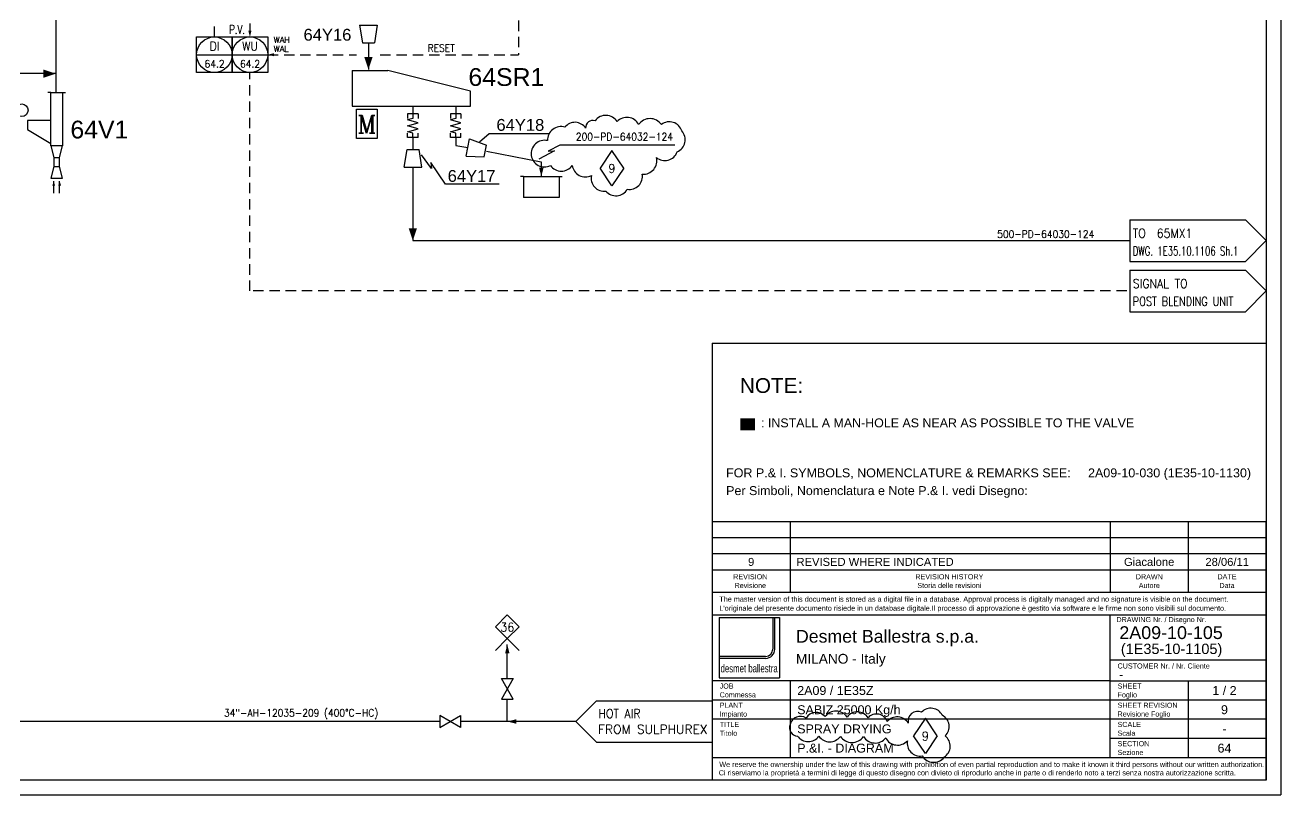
# Model space of a CAD drawing. Extents: x -3 to 112, y 0 to 62.
# Drawn here: x 69.38 to 111.78, y 0 to 26 of the extents above; entities that cross this region are included whole.
import ezdxf
from ezdxf.enums import TextEntityAlignment as Align

# ---------------------------------------------------------------- set-up
doc = ezdxf.new("R2010")
doc.units = 0
doc.header["$LTSCALE"] = 0.5
doc.header["$MEASUREMENT"] = 0
doc.linetypes.add('TRATT2', pattern=[1.1, 0.7, -0.4])
doc.layers.get('0').update_dxf_attribs({"linetype": 'CONTINUOUS'})
for name, color, linetype in [('GREEN', 92, 'CONTINUOUS'), ('NUVOLA', 6, 'CONTINUOUS'), ('RED', 1, 'CONTINUOUS'), ('S', 7, 'CONTINUOUS'), ('TRATT2', 5, 'TRATT2'), ('Y', 92, 'CONTINUOUS')]:
    doc.layers.add(name, color=color, linetype=linetype)
doc.styles.add('a17', font='arial.ttf', dxfattribs={"height": 0.162})
doc.styles.add('A2', font='arial.ttf', dxfattribs={"height": 0.6})
doc.styles.add('A22', font='arial.ttf', dxfattribs={"height": 0.22})
doc.styles.add('A25', font='arial.ttf', dxfattribs={"height": 0.25})
doc.styles.add('A3', font='arial.ttf', dxfattribs={"height": 0.3})
doc.styles.add('A4', font='arial.ttf', dxfattribs={"height": 0.4})
doc.styles.add('A6', font='arial.ttf', dxfattribs={"height": 0.6})
doc.styles.add('C6', font='COMPLEX', dxfattribs={"height": 0.6})
doc.styles.add('fab', font='arial.ttf', dxfattribs={"width": 0.67})
doc.styles.add('S2', font='SIMPLEX', dxfattribs={"height": 0.2})
doc.styles.add('S25', font='SIMPLEX', dxfattribs={"width": 0.9, "height": 0.25})
doc.styles.add('S25S', font='SIMPLEX', dxfattribs={"width": 0.7, "height": 0.25})
doc.styles.add('S3', font='SIMPLEX', dxfattribs={"width": 0.9, "height": 0.3})
doc.styles.add('S35S', font='SIMPLEX', dxfattribs={"width": 0.8, "height": 0.35})
doc.styles.add('S3S', font='SIMPLEX', dxfattribs={"width": 0.8, "height": 0.3})

# ---------------------------------------------------------------- blocks, each defined once
blk = doc.blocks.new('FRECCIA', base_point=(57, 5))
blk.add_solid([(57, 5), (57.3, 5.1), (57.3, 4.9)])
blk = doc.blocks.new('FRECC1', base_point=(9, 14.25))
blk.add_solid([(9, 14.25), (9.3, 14.325), (9.3, 14.175)])
blk = doc.blocks.new('MOTOR', base_point=(11.35, 51))
for p, q in [((11, 52), (11.7, 52)), ((11, 51), (11, 52)), ((11.7, 52), (11.7, 51)), ((11.7, 51), (11, 51))]:
    blk.add_line(p, q)
at = {"style": 'C6'}
blk.add_text('M', height=0.6, dxfattribs=at).set_placement((11.351, 51.18), align=Align.CENTER)
blk = doc.blocks.new('FLESS', base_point=(69, 41))
at = {"layer": 'S'}
for p, q in [((69, 40.825), (69, 41.175)), ((69, 41.175), (69.15, 41.175)), ((69.15, 41), (69.2, 41.175)), ((69.2, 41.175), (69.3, 40.825)), ((69.3, 40.825), (69.4, 41.175)), ((69.4, 41.175), (69.5, 40.825)), ((69.5, 40.825), (69.6, 41.175)), ((69.65, 41), (69.6, 41.175)), ((69.8, 41.175), (69.65, 41.175)), ((69.8, 40.825), (69.8, 41.175)), ((69, 41), (69.15, 41)), ((69, 40.825), (69.15, 40.825)), ((69.8, 41), (69.65, 41)), ((69.8, 40.825), (69.65, 40.825))]:
    blk.add_line(p, q, dxfattribs=at)
blk = doc.blocks.new('FRECC2', base_point=(12.8, 38.2))
at = {"layer": 'RED'}
blk.add_solid([(12.8, 38.2), (13.22, 38.34), (13.22, 38.06)], dxfattribs=at)
blk = doc.blocks.new('COMPUTER')
blk.add_line((-0.6, 0), (0.6, 0))
blk.add_lwpolyline([(-0.6, 0.6), (0.6, 0.6), (0.6, -0.6), (-0.6, -0.6), (-0.6, 0.6)])
blk.add_circle((0, 0), 0.6)
at = {"width": 0.9}
for tag, height, style, p in [('SIGLA', 0.3, 'S3', (0.005, 0.139)), ('NUMERO', 0.25, 'S25', (0.005, -0.436))]:
    blk.add_attdef(tag, text='', height=height, dxfattribs=dict(at, style=style)).set_placement(p, align=Align.CENTER)
at = {"style": 'S2'}
for tag, p in [('3', (0.8, 0.4)), ('4', (0.8, 0.1))]:
    blk.add_attdef(tag, p, '', height=0.2, dxfattribs=at)
blk = doc.blocks.new('LOSAND', base_point=(71.6, 54.1))
for p, q in [((67, 54.8), (70.9, 54.8)), ((67, 54.8), (67, 53.4)), ((70.9, 54.8), (71.6, 54.1)), ((71.6, 54.1), (70.9, 53.4)), ((67, 53.4), (70.9, 53.4))]:
    blk.add_line(p, q)
at = {"layer": 'S'}
for tag, p, height, style, width in [('3', (67.1, 54.2), 0.35, 'S35S', 0.5), ('1', (67.1, 54.2), 0.3, 'S3', 0.9), ('4', (67.1, 53.6), 0.35, 'S35S', 0.5), ('2', (67.1, 53.6), 0.3, 'S3', 0.9)]:
    blk.add_attdef(tag, p, '', height=height, dxfattribs=dict(at, style=style, width=width))
blk = doc.blocks.new('FRECC4')
blk.add_solid([(0, 0), (0.21, 0.0525), (0.21, -0.0525)])
blk = doc.blocks.new('LINEA', base_point=(21, 32))
at = {"layer": 'S', "style": 'S25', "width": 0.9}
blk.add_attdef('LINE', (21, 32.14), '', height=0.25, dxfattribs=at)
blk = doc.blocks.new('RIDSP', base_point=(70, 41))
at = {"layer": 'S'}
for p, q in [((70.6, 41.3), (70, 41.2)), ((70, 41.2), (70, 40.8)), ((70.6, 41.3), (70.6, 40.7)), ((70.6, 40.7), (70, 40.8))]:
    blk.add_line(p, q, dxfattribs=at)
blk = doc.blocks.new('LOSANS-FIT')
for p, q in [((0.7, 0.7), (0, 0)), ((0.7, 0.7), (4.6, 0.7)), ((4.6, 0.7), (4.6, -0.7)), ((0, 0), (0.7, -0.7)), ((0.7, -0.7), (4.6, -0.7))]:
    blk.add_line(p, q)
at = {"style": 'S3'}
for tag, width, p, p2 in [('1', 54.6, (0.6, 0.1), (4.5, 0.1)), ('2', 19.5, (0.6, -0.414), (4.5, -0.414))]:
    blk.add_attdef(tag, text='', height=0.3, dxfattribs=dict(at, width=width)).set_placement(p, p2, align=Align.FIT)
blk = doc.blocks.new('NOMEN', base_point=(35, 22))
for p, q in [((35, 22.8), (34.6, 22.4)), ((35.4, 22.4), (35, 22.8)), ((34.6, 22.4), (35, 22)), ((35, 22), (35.4, 22.4))]:
    blk.add_line(p, q)
at = {"style": 'S3', "width": 0.9}
blk.add_attdef('1', text='', height=0.3, dxfattribs=at).set_placement((35, 22.236), align=Align.CENTER)
blk = doc.blocks.new('K', base_point=(1.6, 2.4))
for p, q in [((1.6, 2.6), (1.6, 2.2)), ((1.6, 2.2), (2.3, 2.6)), ((2.3, 2.2), (1.6, 2.6)), ((2.3, 2.6), (2.3, 2.2))]:
    blk.add_line(p, q)
blk = doc.blocks.new('REV')
at = {"layer": 'GREEN'}
for p, q in [((0, 0.6), (-0.4, 0)), ((0.4, 0), (0, 0.6)), ((0, -0.6), (-0.4, 0)), ((0.4, 0), (0, -0.6))]:
    blk.add_line(p, q, dxfattribs=at)
at = {"layer": 'Y', "color": 7, "style": 'S3', "width": 0.9}
blk.add_attdef('REV', text='', height=0.3, dxfattribs=at).set_placement((0, -0.162), align=Align.CENTER)

msp = doc.modelspace()

# ---------------------------------------------------------------- linework, layer by layer
for p, q in [((111.777, 62.35), (111.777, 0)), ((83.921, 23.266), (83.921, 23)), ((83.921, 22.2), (83.921, 21.939)), ((83.921, 21.939), (84.323, 21.862)), ((84.955, 21.74), (86.808, 21.382)), ((87.255, 21.753), (86.729, 21.476)), ((87.431, 21.945), (87.037, 21.746)), ((87.037, 21.746), (87.255, 21.753)), ((91.315, 21.945), (87.431, 21.945)), ((86.808, 21.382), (86.808, 20.882)), ((70.345, 20.327), (70.345, 20.727)), ((70.545, 20.327), (70.545, 20.727)), ((95.21, 9.221), (95.21, 6.839)), ((106.011, 9.221), (106.011, 6.839)), ((108.644, 9.221), (108.644, 6.839)), ((85.66, 5.279), (85.26, 4.879)), ((86.06, 4.879), (85.66, 5.279)), ((85.66, 3.929), (85.66, 5.079)), ((95.21, 3.851), (95.21, 1.257)), ((108.644, 3.851), (108.644, 1.257)), ((85.66, 2.479), (85.66, 3.229)), ((83.377, 2.479), (48.297, 2.479)), ((87.977, 2.479), (84.077, 2.479)), ((-3.4, 0), (111.777, 0))]:
    msp.add_line(p, q)
at = {"color": 0}
for p, q in [((111.277, 9.221), (92.577, 9.221)), ((111.277, 8.679), (92.577, 8.679)), ((111.277, 8.137), (92.577, 8.137)), ((92.809, 5.993), (94.851, 5.993)), ((92.809, 5.993), (92.809, 3.951)), ((94.625, 5.993), (94.625, 4.924)), ((94.691, 4.924), (94.691, 5.993)), ((94.851, 5.993), (94.851, 3.951)), ((94.38, 4.679), (92.809, 4.679)), ((92.809, 4.613), (94.38, 4.613)), ((92.809, 3.951), (94.851, 3.951)), ((111.277, 3.202), (92.577, 3.202)), ((111.277, 2.554), (92.577, 2.554)), ((111.277, 1.905), (106.011, 1.905))]:
    msp.add_line(p, q, dxfattribs=at)
for points in [[(87.074, 22.33), (85.048, 22.33), (84.718, 22.047)], [(85.39, 20.622), (83.576, 20.622), (83.081, 21.364), (83.104, 21.152), (82.763, 21.623)]]:
    msp.add_lwpolyline(points)
for radius in [0.312, 0.246]:
    msp.add_arc((94.38, 4.924), radius, 270, 0, dxfattribs=at)
at = {"layer": 'GREEN'}
for p, q in [((80.421, 24.466), (80.421, 23.266)), ((80.421, 24.466), (81.621, 24.466)), ((84.421, 23.766), (81.621, 24.466)), ((84.421, 23.266), (84.421, 23.766)), ((70.245, 23.727), (70.145, 23.727)), ((70.245, 23.727), (70.645, 23.727)), ((70.245, 21.927), (70.245, 23.727)), ((70.645, 23.727), (70.645, 21.927)), ((70.645, 23.727), (70.745, 23.727)), ((80.421, 23.266), (84.421, 23.266)), ((70.245, 22.777), (69.459, 22.777)), ((69.459, 22.777), (69.459, 22.477)), ((69.459, 22.477), (70.245, 22)), ((70.645, 21.927), (70.245, 21.927)), ((70.245, 21.927), (70.345, 21.527)), ((70.545, 21.527), (70.645, 21.927)), ((70.345, 21.227), (70.245, 20.827)), ((70.345, 21.527), (70.545, 21.527)), ((70.345, 21.527), (70.345, 21.227)), ((70.345, 21.227), (70.545, 21.227)), ((70.545, 21.227), (70.545, 21.527)), ((70.645, 20.827), (70.545, 21.227)), ((70.245, 20.827), (70.645, 20.827)), ((86.208, 20.882), (86.108, 20.882)), ((86.208, 20.882), (86.208, 20.182)), ((86.208, 20.882), (87.408, 20.882)), ((87.408, 20.882), (87.508, 20.882)), ((87.408, 20.882), (87.408, 20.182)), ((87.408, 20.182), (86.208, 20.182))]:
    msp.add_line(p, q, dxfattribs=at)
msp.add_circle((69.269, 23.126), 0.214, dxfattribs=at)
at = {"layer": 'NUVOLA'}
for points in [[(88.304, 22.519, 0.520567), (87.605, 22.55, 0.520567), (87.018, 22.099, 0.520567), (86.469, 21.596, 0.520567), (87.115, 21.26, 0.520567), (87.853, 21.26, 0.520567), (88.501, 20.922, 0.520567), (88.985, 20.395, 0.520567), (89.71, 20.458, 0.520567), (90.217, 20.965, 0.520567), (90.692, 21.531, 0.520567), (91.394, 21.719, 0.520567), (91.55, 22.426, 0.520567), (90.861, 22.643, 0.520567), (90.095, 22.643, 0.520567), (89.368, 22.739, 0.520567), (88.621, 22.772, 0.520567)], [(95.745, 2.595, 0.520567), (95.208, 2.381, 0.520567), (95.457, 1.989, 0.520567), (96.181, 1.985, 0.520567), (96.181, 1.985, 0.520567), (96.905, 1.976, 0.520567), (96.905, 1.976, 0.520567), (97.686, 1.972, 0.520567), (97.686, 1.972, 0.520567), (98.436, 1.924, 0.520567), (98.436, 1.924, 0.520567), (99.168, 1.828, 0.520567), (99.168, 1.828, 0.520567), (99.666, 1.318, 0.520567), (99.666, 1.318, 0.520567), (100.411, 1.274, 0.520567), (100.411, 1.274, 0.520567), (100.442, 1.993, 0.520567), (100.442, 1.993, 0.520567), (100.346, 2.691, 0.520567), (100.346, 2.691, 0.520567), (99.648, 2.791, 0.520567), (99.648, 2.791, 0.630161), (99.199, 2.419, 0.520567), (99.199, 2.419, 0.520567), (98.488, 2.475, 0.520567), (98.488, 2.475, 0.563507), (97.838, 2.608, 0.520567), (97.838, 2.608, 0.520567), (97.132, 2.63, 0.520567), (97.132, 2.63, 0.520567), (96.386, 2.643, 0.520567), (96.386, 2.643, 0.520567)]]:
    msp.add_lwpolyline(points, format="xyb", close=True, dxfattribs=at)
at = {"layer": 'RED'}
for p, q in [((111.277, 61.85), (111.277, 0.5)), ((70.421, 47.146), (70.421, 23.727)), ((80.971, 25.4), (80.971, 24.5)), ((70.421, 24.36), (48.157, 24.36)), ((82.471, 23.266), (82.471, 23)), ((82.471, 22.2), (82.471, 21.788)), ((82.471, 21.188), (82.471, 18.72)), ((82.471, 18.72), (82.771, 18.72)), ((82.771, 18.72), (106.677, 18.72)), ((92.577, 15.254), (111.277, 15.254)), ((92.577, 15.254), (92.577, 0.5)), ((92.577, 9.221), (92.577, 0.518)), ((111.277, 0.5), (111.277, 9.221)), ((111.277, 7.595), (92.577, 7.595)), ((111.277, 6.839), (92.577, 6.839)), ((92.577, 6.082), (111.277, 6.082)), ((106.011, 1.257), (106.011, 6.082)), ((111.277, 4.556), (106.011, 4.556)), ((106.011, 3.851), (92.577, 3.851)), ((106.011, 3.851), (111.277, 3.851)), ((111.277, 1.257), (92.577, 1.257)), ((111.277, 0.5), (-2.9, 0.5)), ((111.277, 0.5), (92.577, 0.5))]:
    msp.add_line(p, q, dxfattribs=at)
msp.add_solid([(93.527, 12.715), (94.027, 12.715), (93.527, 12.315), (94.027, 12.315)], dxfattribs=at)
at = {"layer": 'TRATT2'}
for p, q in [((76.971, 26.6), (76.971, 25.6)), ((86.041, 26.7), (86.041, 25)), ((75.771, 25.6), (75.771, 26.1)), ((77.571, 25), (80.571, 25)), ((81.371, 25), (86.041, 25)), ((76.971, 17.02), (76.971, 24.4)), ((106.577, 17.02), (76.971, 17.02))]:
    msp.add_line(p, q, dxfattribs=at)

# ---------------------------------------------------------------- block references
for name, p, rotation in [('RIDSP', (80.971, 25.4), 90), ('FRECC4', (76.971, 25.6), 90), ('FRECC2', (80.971, 24.5), 90), ('FRECC2', (70.421, 24.36), 180), ('FLESS', (82.471, 22.2), 90), ('FLESS', (83.921, 22.2), 90), ('RIDSP', (84.919, 21.753), 169.3847256105643), ('FRECC1', (86.808, 20.882), 90), ('FRECC2', (82.471, 18.72), 90), ('FRECC1', (85.66, 5.079), 270), ('K', (85.66, 3.229), 90)]:
    msp.add_blockref(name, p, dxfattribs=dict(rotation=rotation))
for name, p, values in [('COMPUTER', (75.771, 25), {'SIGLA': 'DI', 'NUMERO': '64.2'}), ('COMPUTER', (76.971, 25), {'SIGLA': 'WU', 'NUMERO': '64.2', '3': 'WAH', '4': 'WAL'}), ('REV', (89.193, 21.169), {'REV': '9'}), ('NOMEN', (85.66, 5.279), {'1': '36'}), ('LINEA', (76.096, 2.505), {'LINE': '34"-AH-12035-209 (400°C-HC)'}), ('REV', (99.774, 1.996), {'REV': '9'})]:
    msp.add_blockref(name, p).add_auto_attribs(values)
for name, p in [('FRECC4', (77.571, 25)), ('K', (83.377, 2.479)), ('FRECC1', (85.66, 2.479))]:
    msp.add_blockref(name, p)
at = {"xscale": -1, "rotation": 90}
msp.add_blockref('RIDSP', (82.48, 21.799), dxfattribs=at)
at = {"xscale": 0.5, "yscale": 0.5, "zscale": 0.5, "rotation": 270}
for p in [(70.347, 20.725), (70.547, 20.725)]:
    msp.add_blockref('FRECCIA', p, dxfattribs=at)
ref = msp.add_blockref('LOSAND', (111.277, 18.72))
ref.add_attrib('1', 'TO  65MX1', (106.777, 18.82), dxfattribs={"layer": 'S', "height": 0.3, "style": 'S3', "width": 0.9})
ref.add_attrib('2', 'DWG. 1E35.10.1106 Sh.1', (106.777, 18.22), dxfattribs={"layer": 'S', "height": 0.3, "style": 'S3S', "width": 0.7})
ref = msp.add_blockref('LINEA', (102.198, 18.676))
ref.add_attrib('LINE', '500-PD-64030-124', (102.198, 18.815), dxfattribs={"layer": 'S', "height": 0.25, "style": 'S25S', "width": 0.9})
ref = msp.add_blockref('LOSAND', (111.277, 17.02))
ref.add_attrib('1', 'SIGNAL TO', (106.777, 17.12), dxfattribs={"layer": 'S', "height": 0.3, "style": 'S3', "width": 0.9})
ref.add_attrib('2', 'POST BLENDING UNIT', (106.777, 16.52), dxfattribs={"layer": 'S', "height": 0.3, "style": 'S3', "width": 0.8})
ref = msp.add_blockref('LOSANS-FIT', (87.977, 2.479))
ref.add_attrib('1', 'HOT AIR', (88.736, 2.597), dxfattribs={"height": 0.3, "style": 'S3', "width": 0.9})
ref.add_attrib('2', 'FROM SULPHUREX ', dxfattribs={"height": 0.3, "style": 'S3', "width": 0.889251}).set_placement((88.726, 2.065), (92.626, 2.065), align=Align.FIT)
at = {"layer": 'GREEN'}
msp.add_blockref('MOTOR', (80.921, 22.166), dxfattribs=at)

# ---------------------------------------------------------------- texts
for s, height, style, width, p in [('P.V.', 0.3, 'S3S', 0.7, (76.271, 25.7)), ('RESET', 0.25, 'S25', 0.9, (82.971, 25.1))]:
    msp.add_text(s, height=height, dxfattribs=dict(style=style, width=width)).set_placement(p)
at = {"lineweight": 30, "style": 'A3'}
for s, p in [('FOR P.& I. SYMBOLS, NOMENCLATURE & REMARKS SEE:     2A09-10-030 (1E35-10-1130)', (93.048, 10.726)), ('Per Simboli, Nomenclatura e Note P.& I. vedi Disegno:', (93.048, 10.126)), ('2A09 / 1E35Z', (95.448, 3.375)), ('SABIZ 25000 Kg/h', (95.448, 2.726)), ('SPRAY DRYING', (95.448, 2.078)), ('P.&I. - DIAGRAM', (95.448, 1.429))]:
    msp.add_text(s, height=0.30158, dxfattribs=at).set_placement(p)
for s, height, style, p in [('9', 0.27, 'A25', (93.893, 7.734)), ('Giacalone', 0.2702, 'A25', (107.33, 7.734)), ('28/06/11', 0.2702, 'A25', (109.964, 7.734)), ('REVISION', 0.1729, 'a17', (93.864, 7.282)), ('REVISION HISTORY', 0.17295, 'a17', (100.585, 7.282)), ('DRAWN', 0.1729, 'a17', (107.335, 7.282)), ('DATE', 0.1729, 'a17', (109.957, 7.282)), ('Revisione', 0.1729, 'a17', (93.864, 6.986)), ('Storia delle revisioni', 0.17295, 'a17', (100.585, 6.986)), ('Autore', 0.1729, 'a17', (107.335, 6.986)), ('Data', 0.1729, 'a17', (109.957, 6.986))]:
    msp.add_text(s, height=height, dxfattribs=dict(style=style)).set_placement(p, align=Align.CENTER)
for s, height, style, p in [('REVISED WHERE INDICATED', 0.27023, 'A25', (95.424, 7.734)), ('The master version of this document is stored as a digital file in a database. Approval process is digitally managed and no signature is visible on the document. ', 0.17511, 'a17', (92.817, 6.525)), ("L'originale del presente documento risiede in un database digitale.Il processo di approvazione è gestito via software e le firme non sono visibili sul documento.", 0.17511, 'a17', (92.817, 6.218)), ('DRAWING Nr. / Disegno Nr.', 0.17295, 'a17', (106.225, 5.836)), ('Desmet Ballestra s.p.a.', 0.42805, 'A22', (95.405, 5.142)), ('2A09-10-105', 0.43237, 'A4', (106.323, 5.264)), ('(1E35-10-1105)', 0.35, 'A22', (106.375, 4.758)), ('MILANO - Italy', 0.33076, 'a17', (95.405, 4.432)), ('CUSTOMER Nr. / Nr. Cliente', 0.17295, 'a17', (106.263, 4.268)), ('JOB', 0.1729, 'a17', (92.83, 3.59)), ('Commessa', 0.1729, 'a17', (92.83, 3.294)), ('SHEET', 0.1729, 'a17', (106.263, 3.59)), ('Foglio', 0.1729, 'a17', (106.263, 3.294)), ('PLANT', 0.1729, 'a17', (92.83, 2.942)), ('SHEET REVISION', 0.17295, 'a17', (106.263, 2.942)), ('Impianto', 0.1729, 'a17', (92.83, 2.646)), ('Revisione Foglio', 0.17295, 'a17', (106.263, 2.646)), ('TITLE', 0.1729, 'a17', (92.83, 2.293)), ('Titolo', 0.1729, 'a17', (92.83, 1.997)), ('SCALE', 0.1729, 'a17', (106.263, 2.293)), ('Scala', 0.1729, 'a17', (106.263, 1.997)), ('SECTION', 0.1729, 'a17', (106.263, 1.644)), ('Sezione', 0.1729, 'a17', (106.263, 1.348)), ('We reserve the ownership under the law of this drawing with prohibition of even partial reproduction and to make it known it third persons without our written authorization.', 0.17511, 'a17', (92.817, 0.942)), ('Ci riserviamo la proprietà a termini di legge di questo disegno con divieto di riprodurlo anche in parte o di renderlo noto a terzi senza nostra autorizzazione scritta.', 0.17511, 'a17', (92.799, 0.659))]:
    msp.add_text(s, height=height, dxfattribs=dict(style=style)).set_placement(p)
at = {"color": 0, "style": 'fab', "width": 0.7}
msp.add_text('desmet ballestra', height=0.26921, dxfattribs=at).set_placement((92.86, 4.138))
at = {"lineweight": 30, "style": 'A3'}
for s, height, p in [('-', 0.302, (106.387, 3.92)), ('1 / 2', 0.3016, (109.873, 3.375)), ('9', 0.302, (109.873, 2.726)), ('-', 0.302, (109.873, 2.078)), ('64', 0.3016, (109.873, 1.429))]:
    msp.add_text(s, height=height, dxfattribs=at).set_placement(p, align=Align.CENTER)
at = {"layer": 'GREEN', "color": 0, "style": 'A2'}
msp.add_text('NOTE:', height=0.5, dxfattribs=at).set_placement((93.515, 13.576))
at = {"layer": 'GREEN', "color": 7, "style": 'A3'}
msp.add_text(': INSTALL A MAN-HOLE AS NEAR AS POSSIBLE TO THE VALVE', height=0.3, dxfattribs=at).set_placement((94.227, 12.415))
at = {"layer": 'S', "style": 'S25', "width": 0.9}
msp.add_text('200-PD-64032-124', height=0.25, dxfattribs=at).set_placement((91.253, 22.106), align=Align.RIGHT)
at = {"layer": 'Y'}
for s, height, style, p in [('64Y16', 0.4, 'A4', (78.78, 25.475)), ('64SR1', 0.6, 'A6', (84.347, 23.946)), ('64V1', 0.6, 'A6', (70.909, 22.172)), ('64Y18', 0.4, 'A4', (85.293, 22.429)), ('64Y17', 0.4, 'A4', (83.646, 20.705))]:
    msp.add_text(s, height=height, dxfattribs=dict(at, style=style)).set_placement(p)

doc.saveas('drawing.dxf')
